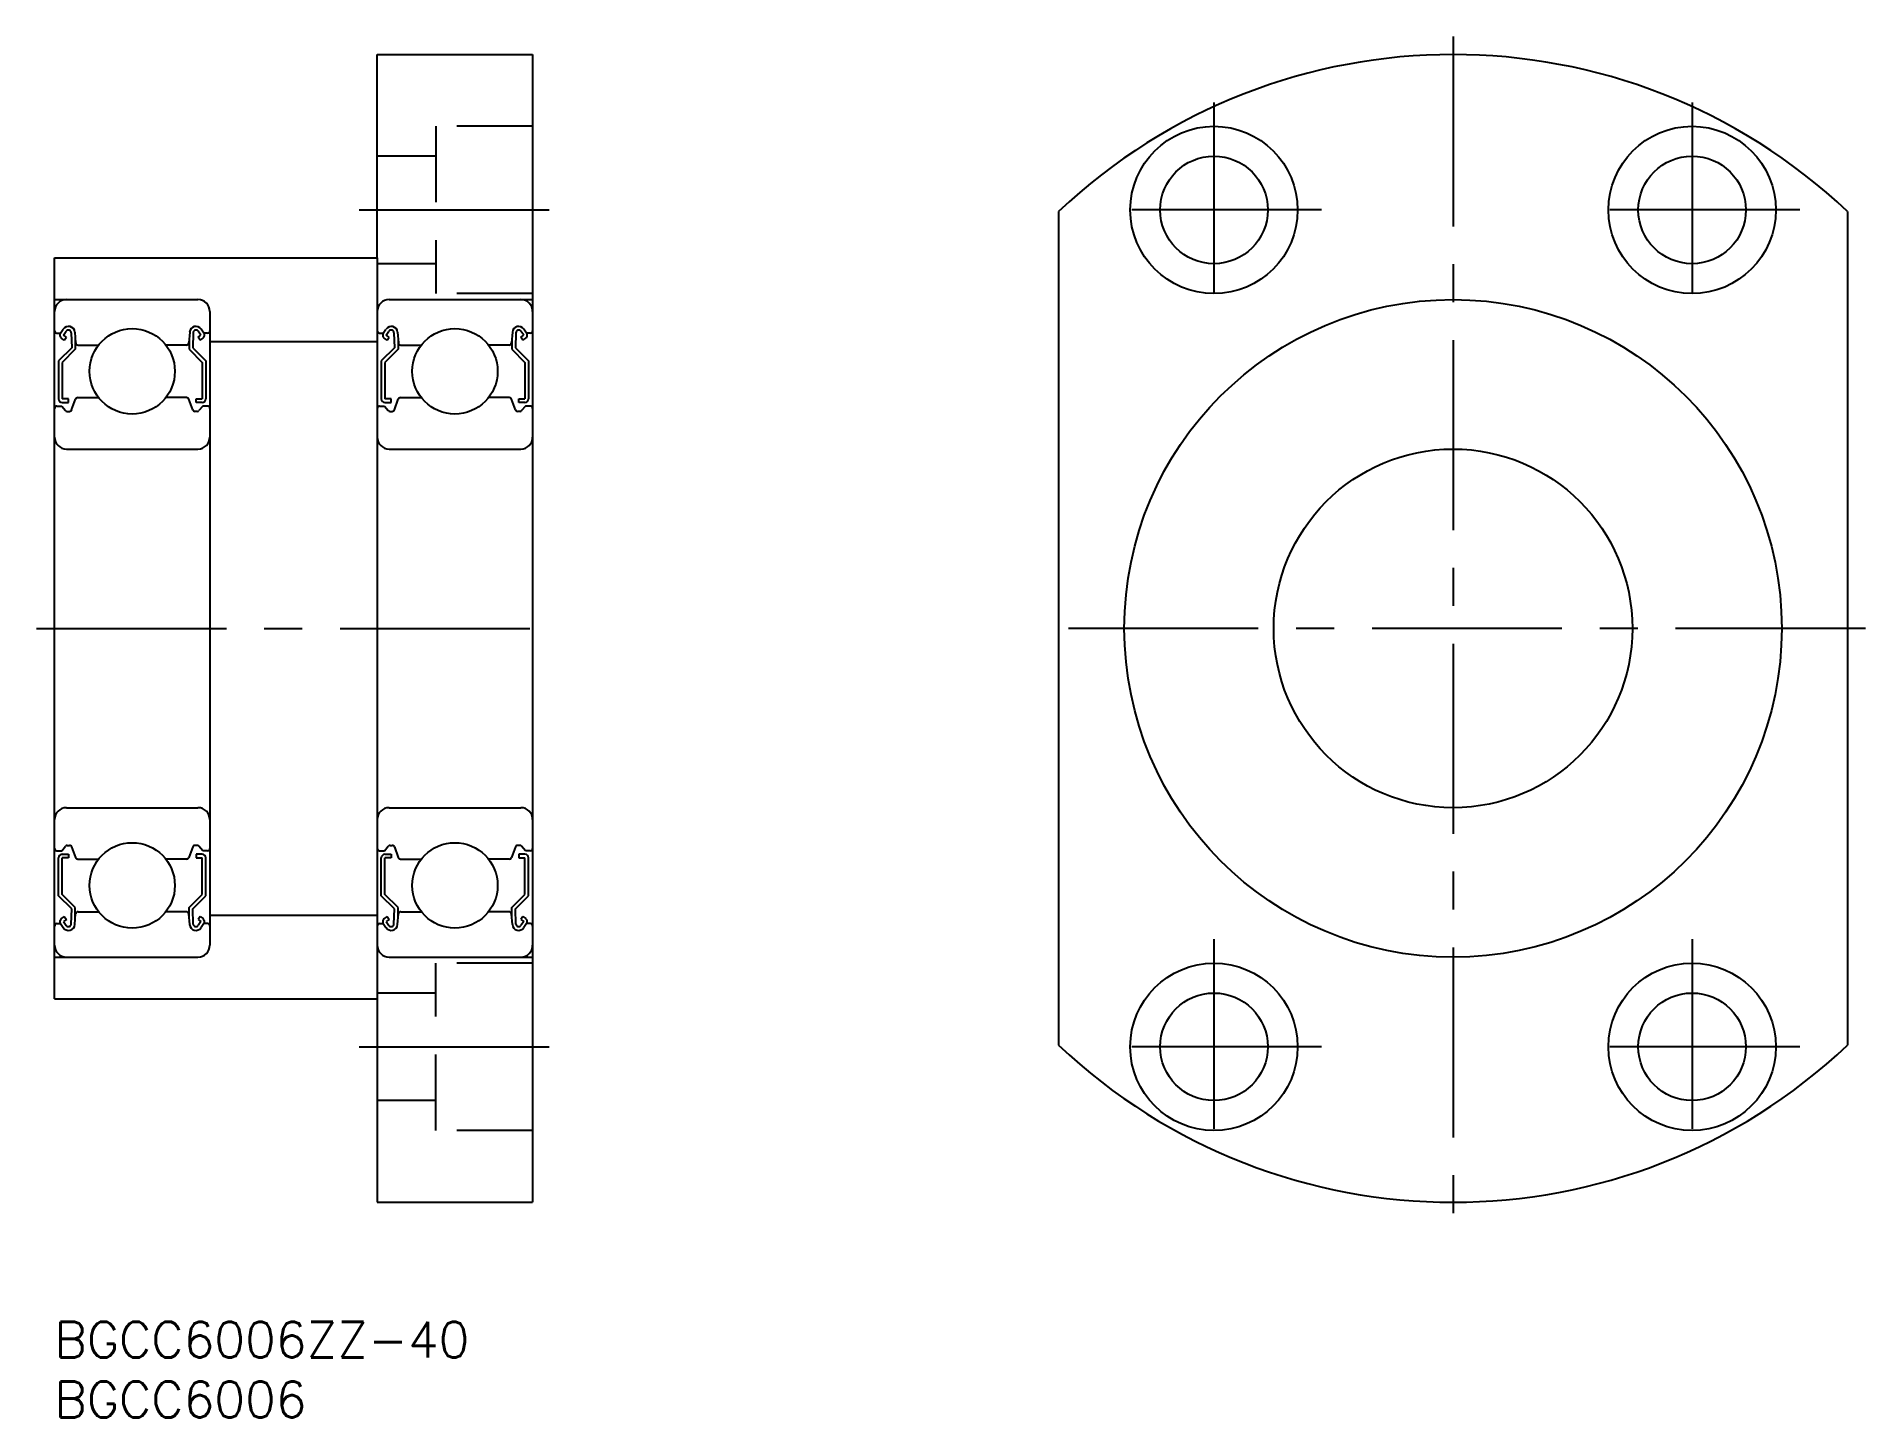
# Model space of a CAD drawing. Extents: x -1 to 151, y -8 to 108.
import ezdxf

# ---------------------------------------------------------------- set-up
doc = ezdxf.new("R2010")
doc.units = 0
doc.header["$LTSCALE"] = 0.5
doc.linetypes.add('CENTER', pattern=[50.8, 31.75, -6.35, 6.35, -6.35])
doc.linetypes.add('DASHED', pattern=[19.05, 12.7, -6.35])
for name, color, linetype in [('MSM_CENTER', 1, 'CENTER'), ('MSM_CONTINUOUS', 7, 'CONTINUOUS'), ('MSM_DASHED', 4, 'DASHED'), ('MSM_PART_NUMBER', 7, 'CONTINUOUS')]:
    doc.layers.add(name, color=color, linetype=linetype)
doc.styles.get("Standard").update_dxf_attribs({"font": 'txt.shx', "height": 3, "bigfont": 'bigfont.shx'})

msp = doc.modelspace()

# ---------------------------------------------------------------- linework, layer by layer
at = {"layer": 'MSM_CENTER'}
for p, q in [((117, 107.5), (117, 8.5)), ((97, 102), (97, 84)), ((137, 102), (137, 84)), ((25.5, 93), (41.5, 93)), ((106, 93), (88, 93)), ((146, 93), (128, 93)), ((-1.5, 58), (41.5, 58)), ((151.5, 58), (82.5, 58)), ((97, 32), (97, 14)), ((137, 32), (137, 14)), ((25.5, 23), (41.5, 23)), ((106, 23), (88, 23)), ((146, 23), (128, 23))]:
    msp.add_line(p, q, dxfattribs=at)
at = {"layer": 'MSM_CONTINUOUS'}
for p, q in [((27, 89), (27, 106)), ((27, 106), (40, 106)), ((40, 106), (40, 10)), ((84, 92.86), (84, 23.14)), ((150, 92.86), (150, 23.14)), ((0, 89), (27, 89)), ((0, 27), (0, 89)), ((0, 85.5), (12, 85.5)), ((13, 84.5), (13, 31.5)), ((27, 84.5), (27, 31.5)), ((28, 85.5), (40, 85.5)), ((0.2, 82.7), (0.5, 82.7)), ((0.5, 82.7), (0.73, 83.03)), ((0.75, 82.53), (0.98, 82.86)), ((1.4, 82.73), (1.44, 81.47)), ((1.69, 82.77), (1.77, 81.88)), ((11.31, 82.77), (11.23, 81.88)), ((11.6, 82.73), (11.56, 81.47)), ((12.25, 82.53), (12.02, 82.86)), ((12.5, 82.7), (12.27, 83.03)), ((12.8, 82.7), (12.5, 82.7)), ((27.2, 82.7), (27.5, 82.7)), ((27.5, 82.7), (27.73, 83.03)), ((27.75, 82.53), (27.98, 82.86)), ((28.4, 82.73), (28.44, 81.47)), ((28.69, 82.77), (28.77, 81.88)), ((38.31, 82.77), (38.23, 81.88)), ((38.6, 82.73), (38.56, 81.47)), ((39.25, 82.53), (39.02, 82.86)), ((39.5, 82.7), (39.27, 83.03)), ((39.8, 82.7), (39.5, 82.7)), ((1.44, 81.47), (0.34, 80.37)), ((0.82, 82.11), (0.57, 82.28)), ((1.74, 81.35), (0.64, 80.25)), ((0.99, 82.35), (0.75, 82.53)), ((0.82, 82.11), (0.99, 82.35)), ((1.74, 82.22), (1.74, 81.35)), ((1.97, 81.7), (3.69, 81.7)), ((11.03, 81.7), (9.31, 81.7)), ((11.26, 82.22), (11.26, 81.35)), ((11.26, 81.35), (12.36, 80.25)), ((11.56, 81.47), (12.66, 80.37)), ((12.01, 82.35), (12.25, 82.53)), ((12.18, 82.11), (12.01, 82.35)), ((12.18, 82.11), (12.43, 82.28)), ((13, 82), (27, 82)), ((28.44, 81.47), (27.34, 80.37)), ((27.82, 82.11), (27.57, 82.28)), ((28.74, 81.35), (27.64, 80.25)), ((27.99, 82.35), (27.75, 82.53)), ((27.82, 82.11), (27.99, 82.35)), ((28.74, 82.22), (28.74, 81.35)), ((28.97, 81.7), (30.69, 81.7)), ((38.03, 81.7), (36.31, 81.7)), ((38.26, 82.22), (38.26, 81.35)), ((38.26, 81.35), (39.36, 80.25)), ((38.56, 81.47), (39.66, 80.37)), ((39.01, 82.35), (39.25, 82.53)), ((39.18, 82.11), (39.01, 82.35)), ((39.18, 82.11), (39.43, 82.28)), ((0.34, 80.37), (0.34, 77.2)), ((0.64, 80.25), (0.64, 77.2)), ((12.36, 80.25), (12.36, 77.2)), ((12.66, 80.37), (12.66, 77.2)), ((27.34, 80.37), (27.34, 77.2)), ((27.64, 80.25), (27.64, 77.2)), ((39.36, 80.25), (39.36, 77.2)), ((39.66, 80.37), (39.66, 77.2)), ((0.2, 76.6), (0.6, 76.6)), ((0.6, 76.6), (0.92, 76.22)), ((1.16, 77.2), (0.64, 77.2)), ((0.64, 76.9), (1.16, 76.9)), ((1.16, 76.9), (1.16, 77.2)), ((1.43, 76.28), (1.76, 77.17)), ((1.95, 77.3), (3.69, 77.3)), ((11.05, 77.3), (9.31, 77.3)), ((11.57, 76.28), (11.24, 77.17)), ((11.84, 76.9), (11.84, 77.2)), ((11.84, 77.2), (12.36, 77.2)), ((12.36, 76.9), (11.84, 76.9)), ((12.4, 76.6), (12.08, 76.22)), ((12.8, 76.6), (12.4, 76.6)), ((27.2, 76.6), (27.6, 76.6)), ((27.6, 76.6), (27.92, 76.22)), ((28.16, 77.2), (27.64, 77.2)), ((27.64, 76.9), (28.16, 76.9)), ((28.16, 76.9), (28.16, 77.2)), ((28.43, 76.28), (28.76, 77.17)), ((28.95, 77.3), (30.69, 77.3)), ((38.05, 77.3), (36.31, 77.3)), ((38.57, 76.28), (38.24, 77.17)), ((38.84, 76.9), (38.84, 77.2)), ((38.84, 77.2), (39.36, 77.2)), ((39.36, 76.9), (38.84, 76.9)), ((39.4, 76.6), (39.08, 76.22)), ((39.8, 76.6), (39.4, 76.6)), ((1.07, 76.15), (1.25, 76.15)), ((11.93, 76.15), (11.75, 76.15)), ((28.07, 76.15), (28.25, 76.15)), ((38.93, 76.15), (38.75, 76.15)), ((1, 73), (12, 73)), ((28, 73), (39, 73)), ((1, 43), (12, 43)), ((28, 43), (39, 43)), ((1.07, 39.85), (1.25, 39.85)), ((11.93, 39.85), (11.75, 39.85)), ((28.07, 39.85), (28.25, 39.85)), ((38.93, 39.85), (38.75, 39.85)), ((0.2, 39.4), (0.6, 39.4)), ((0.34, 35.63), (0.34, 38.8)), ((0.6, 39.4), (0.92, 39.78)), ((0.64, 39.1), (1.16, 39.1)), ((1.16, 38.8), (0.64, 38.8)), ((0.64, 35.75), (0.64, 38.8)), ((1.16, 39.1), (1.16, 38.8)), ((1.43, 39.72), (1.76, 38.83)), ((1.95, 38.7), (3.69, 38.7)), ((11.05, 38.7), (9.31, 38.7)), ((11.57, 39.72), (11.24, 38.83)), ((11.84, 39.1), (11.84, 38.8)), ((12.36, 39.1), (11.84, 39.1)), ((11.84, 38.8), (12.36, 38.8)), ((12.4, 39.4), (12.08, 39.78)), ((12.36, 35.75), (12.36, 38.8)), ((12.8, 39.4), (12.4, 39.4)), ((12.66, 35.63), (12.66, 38.8)), ((27.2, 39.4), (27.6, 39.4)), ((27.34, 35.63), (27.34, 38.8)), ((27.6, 39.4), (27.92, 39.78)), ((27.64, 39.1), (28.16, 39.1)), ((27.64, 35.75), (27.64, 38.8)), ((28.16, 38.8), (27.64, 38.8)), ((28.16, 39.1), (28.16, 38.8)), ((28.43, 39.72), (28.76, 38.83)), ((28.95, 38.7), (30.69, 38.7)), ((38.05, 38.7), (36.31, 38.7)), ((38.57, 39.72), (38.24, 38.83)), ((39.36, 39.1), (38.84, 39.1)), ((38.84, 39.1), (38.84, 38.8)), ((38.84, 38.8), (39.36, 38.8)), ((39.4, 39.4), (39.08, 39.78)), ((39.36, 35.75), (39.36, 38.8)), ((39.8, 39.4), (39.4, 39.4)), ((39.66, 35.63), (39.66, 38.8)), ((1.44, 34.53), (0.34, 35.63)), ((1.74, 34.65), (0.64, 35.75)), ((11.26, 34.65), (12.36, 35.75)), ((11.56, 34.53), (12.66, 35.63)), ((28.44, 34.53), (27.34, 35.63)), ((28.74, 34.65), (27.64, 35.75)), ((38.26, 34.65), (39.36, 35.75)), ((38.56, 34.53), (39.66, 35.63)), ((0.82, 33.89), (0.57, 33.72)), ((0.82, 33.89), (0.99, 33.65)), ((1.4, 33.27), (1.44, 34.53)), ((1.69, 33.23), (1.77, 34.12)), ((1.74, 33.78), (1.74, 34.65)), ((1.97, 34.3), (3.69, 34.3)), ((11.03, 34.3), (9.31, 34.3)), ((11.31, 33.23), (11.23, 34.12)), ((11.26, 33.78), (11.26, 34.65)), ((11.6, 33.27), (11.56, 34.53)), ((12.18, 33.89), (12.01, 33.65)), ((12.18, 33.89), (12.43, 33.72)), ((13, 34), (27, 34)), ((27.82, 33.89), (27.57, 33.72)), ((27.82, 33.89), (27.99, 33.65)), ((28.4, 33.27), (28.44, 34.53)), ((28.69, 33.23), (28.77, 34.12)), ((28.74, 33.78), (28.74, 34.65)), ((28.97, 34.3), (30.69, 34.3)), ((38.03, 34.3), (36.31, 34.3)), ((38.31, 33.23), (38.23, 34.12)), ((38.26, 33.78), (38.26, 34.65)), ((38.6, 33.27), (38.56, 34.53)), ((39.18, 33.89), (39.01, 33.65)), ((39.18, 33.89), (39.43, 33.72)), ((0.2, 33.3), (0.5, 33.3)), ((0.5, 33.3), (0.73, 32.97)), ((0.99, 33.65), (0.75, 33.47)), ((0.75, 33.47), (0.98, 33.14)), ((12.01, 33.65), (12.25, 33.47)), ((12.25, 33.47), (12.02, 33.14)), ((12.5, 33.3), (12.27, 32.97)), ((12.8, 33.3), (12.5, 33.3)), ((27.2, 33.3), (27.5, 33.3)), ((27.5, 33.3), (27.73, 32.97)), ((27.99, 33.65), (27.75, 33.47)), ((27.75, 33.47), (27.98, 33.14)), ((39.01, 33.65), (39.25, 33.47)), ((39.25, 33.47), (39.02, 33.14)), ((39.5, 33.3), (39.27, 32.97)), ((39.8, 33.3), (39.5, 33.3)), ((0, 30.5), (12, 30.5)), ((28, 30.5), (40, 30.5)), ((0, 27), (27, 27)), ((27, 27), (27, 10)), ((27, 10), (40, 10))]:
    msp.add_line(p, q, dxfattribs=at)
for centre, radius in [((97, 93), 7), ((137, 93), 7), ((97, 93), 4.5), ((137, 93), 4.5), ((117, 58), 27.5), ((6.5, 79.5), 3.57), ((33.5, 79.5), 3.57), ((117, 58), 15), ((6.5, 36.5), 3.57), ((33.5, 36.5), 3.57), ((97, 23), 7), ((137, 23), 7), ((97, 23), 4.5), ((137, 23), 4.5)]:
    msp.add_circle(centre, radius, dxfattribs=at)
for centre, radius, start, end in [((117, 58), 48, 46.5675, 133.4325), ((1, 84.5), 1, 90, 180), ((12, 84.5), 1, 0, 90), ((28, 84.5), 1, 90, 180), ((39, 84.5), 1, 0, 90), ((0.2, 82.9), 0.2, 180, 270), ((0.75, 82.53), 0.3, 144.9356, 235.0377), ((1.17, 82.73), 0.53, 5.0651, 144.9356), ((1.17, 82.72), 0.23, 2.1311, 144.9356), ((11.83, 82.73), 0.53, 35.0644, 174.9349), ((11.83, 82.72), 0.23, 35.0644, 177.8689), ((12.25, 82.53), 0.3, 304.9623, 35.0644), ((12.8, 82.9), 0.2, 270, 0), ((27.2, 82.9), 0.2, 180, 270), ((27.75, 82.53), 0.3, 144.9356, 235.0377), ((28.17, 82.73), 0.53, 5.0651, 144.9356), ((28.17, 82.72), 0.23, 2.1311, 144.9356), ((38.83, 82.73), 0.53, 35.0644, 174.9349), ((38.83, 82.72), 0.23, 35.0644, 177.8689), ((39.25, 82.53), 0.3, 304.9623, 35.0644), ((39.8, 82.9), 0.2, 270, 0), ((1.97, 81.9), 0.2, 185.0651, 270), ((11.03, 81.9), 0.2, 270, 354.9349), ((28.97, 81.9), 0.2, 185.0651, 270), ((38.03, 81.9), 0.2, 270, 354.9349), ((0.2, 76.4), 0.2, 90, 180), ((0.64, 77.2), 0.3, 180, 270), ((1.95, 77.1), 0.2, 90, 159.9703), ((11.05, 77.1), 0.2, 20.0297, 90), ((12.36, 77.2), 0.3, 270, 0), ((12.8, 76.4), 0.2, 0, 90), ((27.2, 76.4), 0.2, 90, 180), ((27.64, 77.2), 0.3, 180, 270), ((28.95, 77.1), 0.2, 90, 159.9703), ((38.05, 77.1), 0.2, 20.0297, 90), ((39.36, 77.2), 0.3, 270, 0), ((39.8, 76.4), 0.2, 0, 90), ((1.07, 76.35), 0.2, 219.9991, 270), ((1.25, 76.35), 0.2, 270, 339.9703), ((11.75, 76.35), 0.2, 200.0297, 270), ((11.93, 76.35), 0.2, 270, 320.0009), ((28.07, 76.35), 0.2, 219.9991, 270), ((28.25, 76.35), 0.2, 270, 339.9703), ((38.75, 76.35), 0.2, 200.0297, 270), ((38.93, 76.35), 0.2, 270, 320.0009), ((1, 74), 1, 180, 270), ((12, 74), 1, 270, 0), ((28, 74), 1, 180, 270), ((39, 74), 1, 270, 0), ((1, 42), 1, 90, 180), ((12, 42), 1, 0, 90), ((28, 42), 1, 90, 180), ((39, 42), 1, 0, 90), ((1.07, 39.65), 0.2, 90, 140.0009), ((1.25, 39.65), 0.2, 20.0297, 90), ((11.75, 39.65), 0.2, 90, 159.9703), ((11.93, 39.65), 0.2, 39.9991, 90), ((28.07, 39.65), 0.2, 90, 140.0009), ((28.25, 39.65), 0.2, 20.0297, 90), ((38.75, 39.65), 0.2, 90, 159.9703), ((38.93, 39.65), 0.2, 39.9991, 90), ((0.2, 39.6), 0.2, 180, 270), ((0.64, 38.8), 0.3, 90, 180), ((1.95, 38.9), 0.2, 200.0297, 270), ((11.05, 38.9), 0.2, 270, 339.9703), ((12.36, 38.8), 0.3, 0, 90), ((12.8, 39.6), 0.2, 270, 0), ((27.2, 39.6), 0.2, 180, 270), ((27.64, 38.8), 0.3, 90, 180), ((28.95, 38.9), 0.2, 200.0297, 270), ((38.05, 38.9), 0.2, 270, 339.9703), ((39.36, 38.8), 0.3, 0, 90), ((39.8, 39.6), 0.2, 270, 0), ((0.75, 33.47), 0.3, 124.9623, 215.0644), ((1.97, 34.1), 0.2, 90, 174.9349), ((11.03, 34.1), 0.2, 5.0651, 90), ((12.25, 33.47), 0.3, 324.9356, 55.0377), ((27.75, 33.47), 0.3, 124.9623, 215.0644), ((28.97, 34.1), 0.2, 90, 174.9349), ((38.03, 34.1), 0.2, 5.0651, 90), ((39.25, 33.47), 0.3, 324.9356, 55.0377), ((0.2, 33.1), 0.2, 90, 180), ((1.17, 33.27), 0.53, 215.0644, 354.9349), ((1.17, 33.28), 0.23, 215.0644, 357.8689), ((11.83, 33.27), 0.53, 185.0651, 324.9356), ((11.83, 33.28), 0.23, 182.1311, 324.9356), ((12.8, 33.1), 0.2, 0, 90), ((27.2, 33.1), 0.2, 90, 180), ((28.17, 33.27), 0.53, 215.0644, 354.9349), ((28.17, 33.28), 0.23, 215.0644, 357.8689), ((38.83, 33.27), 0.53, 185.0651, 324.9356), ((38.83, 33.28), 0.23, 182.1311, 324.9356), ((39.8, 33.1), 0.2, 0, 90), ((1, 31.5), 1, 180, 270), ((12, 31.5), 1, 270, 0), ((28, 31.5), 1, 180, 270), ((39, 31.5), 1, 270, 0), ((117, 58), 48, 226.5675, 313.4325)]:
    msp.add_arc(centre, radius, start, end, dxfattribs=at)
at = {"layer": 'MSM_DASHED'}
for p, q in [((31.9, 100), (31.9, 86)), ((40, 100), (31.9, 100)), ((31.9, 97.5), (27, 97.5)), ((27, 89), (27, 84.5)), ((31.9, 88.5), (27, 88.5)), ((40, 86), (31.9, 86)), ((27, 31.5), (27, 27)), ((40, 30), (31.9, 30)), ((31.9, 16), (31.9, 30)), ((31.9, 27.5), (27, 27.5)), ((31.9, 18.5), (27, 18.5)), ((40, 16), (31.9, 16))]:
    msp.add_line(p, q, dxfattribs=at)

# ---------------------------------------------------------------- texts
at = {"layer": 'MSM_PART_NUMBER'}
for s, p in [('BGCC6006ZZ-40', (0, -3)), ('BGCC6006', (0, -8))]:
    msp.add_text(s, height=3, dxfattribs=at).set_placement(p)

doc.saveas('drawing.dxf')
